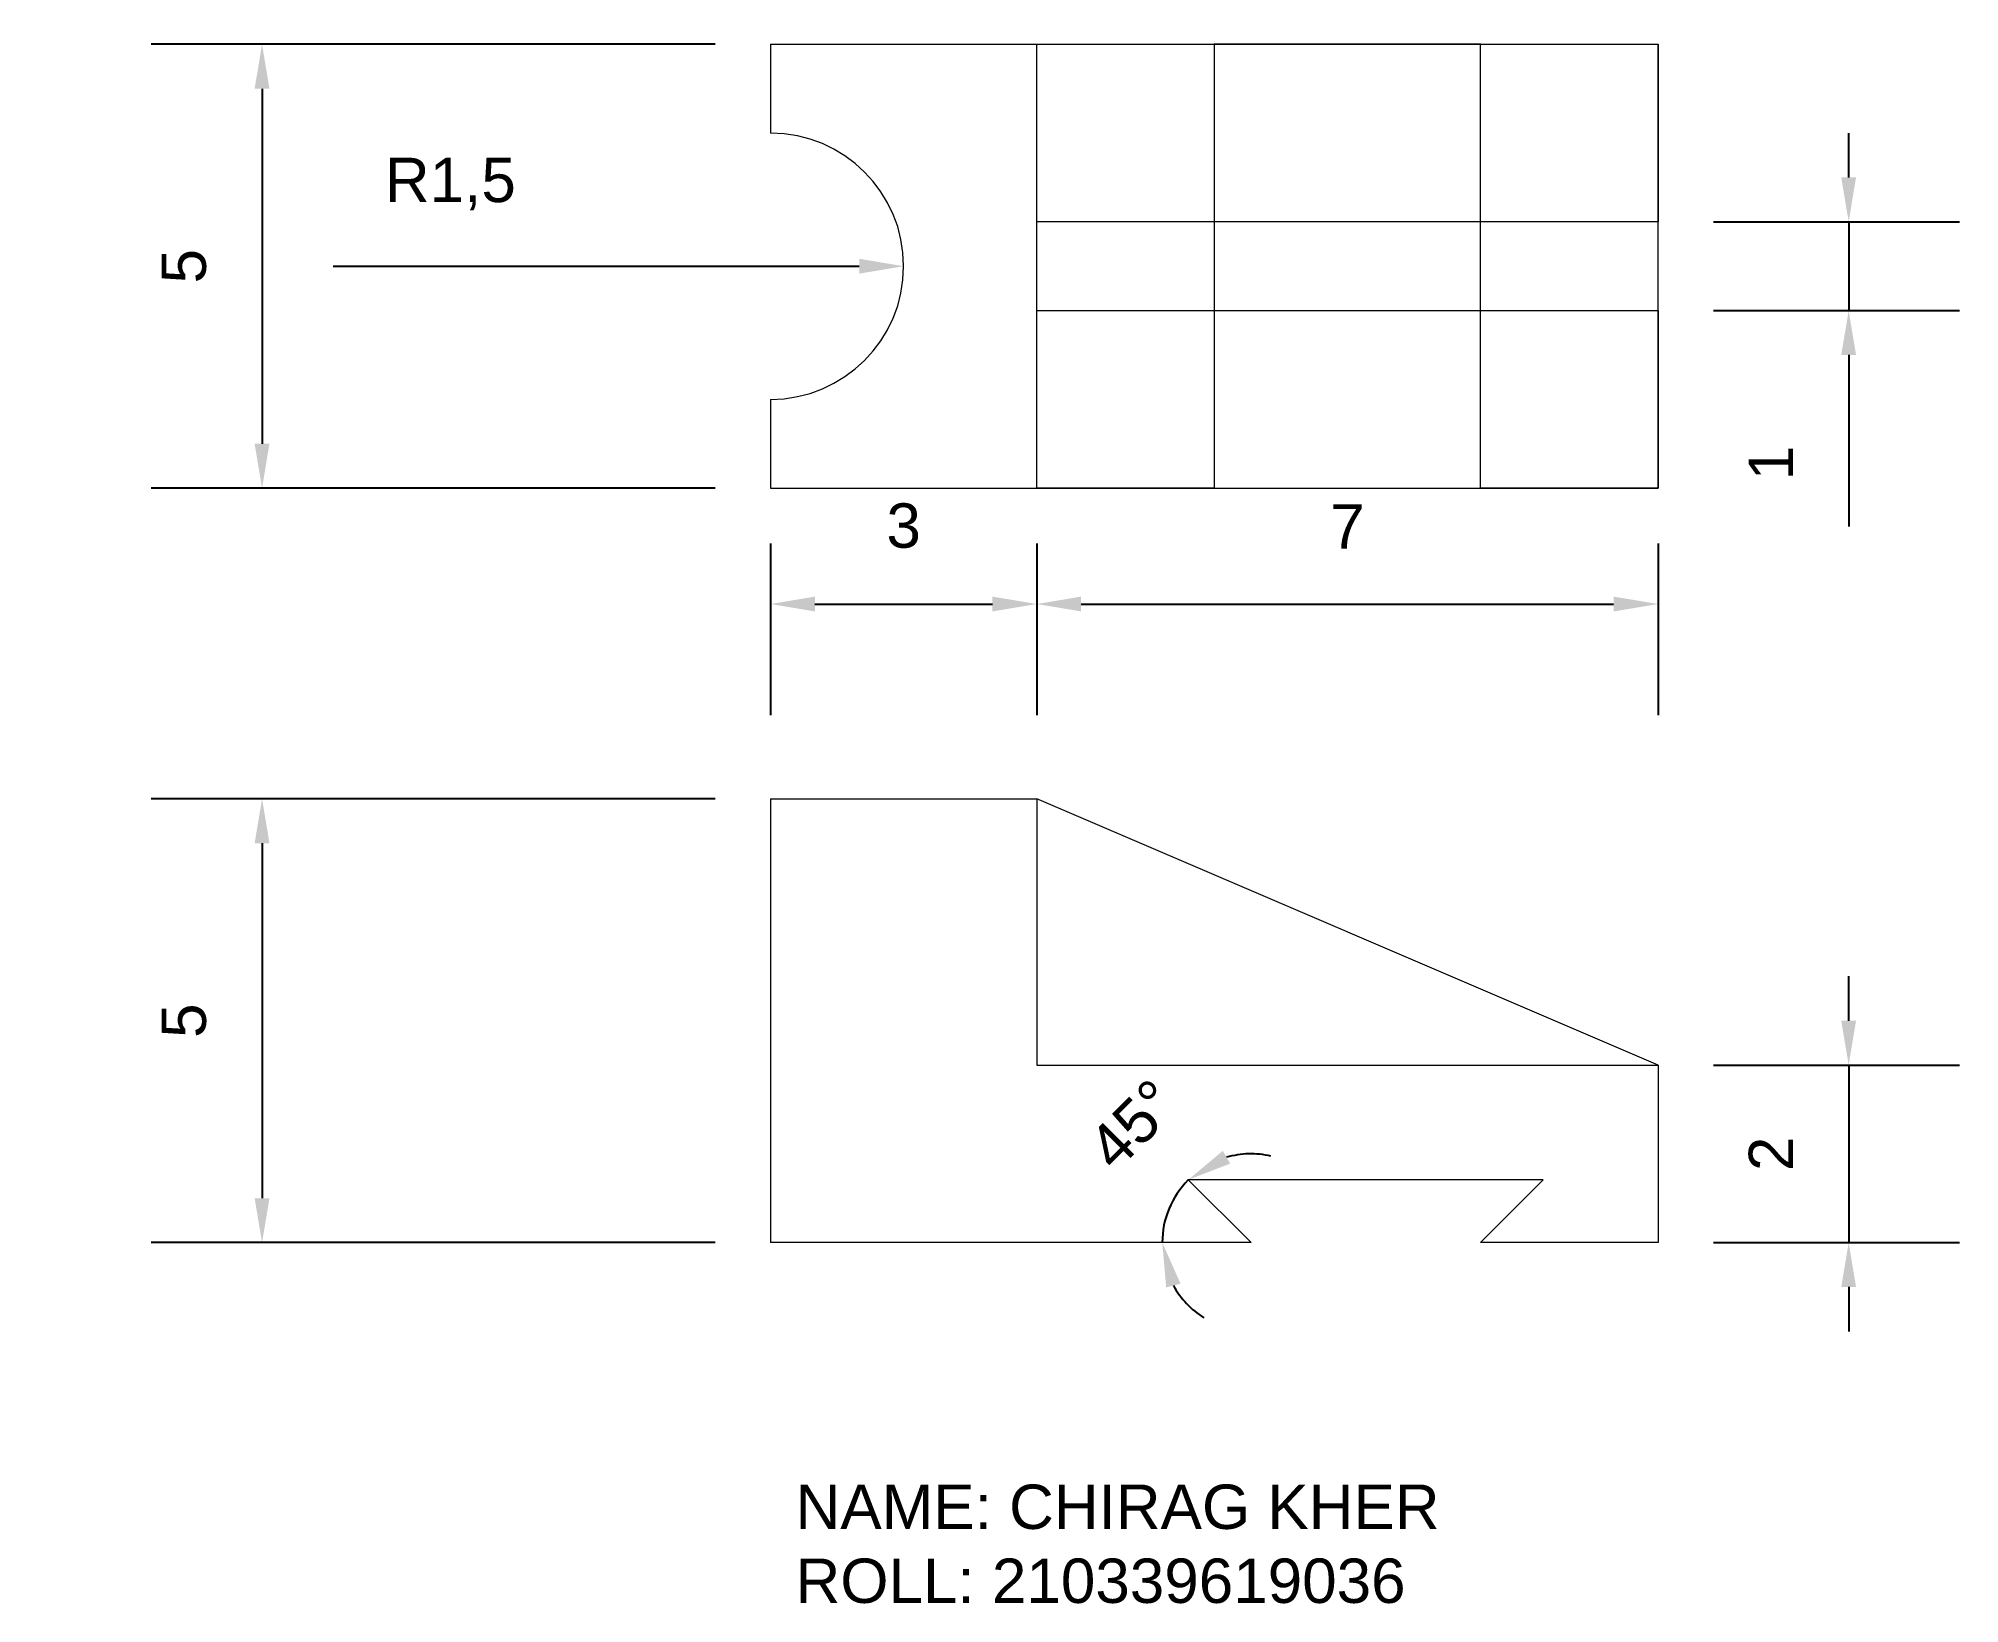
# Model space of a CAD drawing. Header units: millimetres. Extents: x 2774.3 to 2795.9, y 1942.7 to 1960.3.
import ezdxf

# ---------------------------------------------------------------- set-up
doc = ezdxf.new("R2010")
doc.units = ezdxf.units.MM
doc.linetypes.add('ACAD_ISO08W100', pattern=[36, 24, -3, 6, -3])
doc.linetypes.add('CENTER', pattern=[50.8, 31.75, -6.35, 6.35, -6.35])
doc.layers.get('0').update_dxf_attribs({"linetype": 'ACAD_ISO08W100', "lineweight": 5, "plot": 0})
doc.layers.add('cirahauifWUIF]', color=70, linetype='CENTER', lineweight=15)
doc.styles.get("Standard").update_dxf_attribs({"font": 'arial.ttf'})
doc.dimstyles.new('ISO-25', dxfattribs={"dimtxt": 2.5, "dimasz": 0.5, "dimexe": 1.25, "dimexo": 0.625, "dimtad": 1, "dimtxsty": 'Standard', "dimcen": 2.5, "dimadec": 0, "dimazin": 0, "dimtfac": 1, "dimtmove": 0, "dimatfit": 3, "dimfxl": 1, "dimarcsym": 0})

# ---------------------------------------------------------------- blocks, each defined once
blk = doc.blocks.new('*D2')
at = {"color": 0, "linetype": 'ACAD_ISO08W100', "lineweight": -2, "transparency": 16777216}
blk.add_line((2777.594, 1957.729), (2783.522, 1957.729), dxfattribs=at)
at = {"color": 0, "linetype": 'ACAD_ISO08W100', "lineweight": -3, "transparency": 16777216}
blk.add_solid([(2783.522, 1957.813), (2783.522, 1957.646), (2784.022, 1957.729)], dxfattribs=at)
at = {"layer": 'Defpoints', "color": 0, "linetype": 'ACAD_ISO08W100', "lineweight": -3, "transparency": 16777216}
for p in [(2782.522, 1957.729), (2784.022, 1957.729)]:
    blk.add_point(p, dxfattribs=at)
at = {"color": 0, "linetype": 'ACAD_ISO08W100', "lineweight": -3, "transparency": 16777216, "insert": (2778.915, 1958.655), "char_height": 2.5, "attachment_point": 5}
blk.add_mtext('{\\H0.2x;R1,5}', dxfattribs=at)
blk = doc.blocks.new('*D3')
at = {"color": 0, "linetype": 'ACAD_ISO08W100', "lineweight": -2, "transparency": 16777216}
for p, q in [((2781.897, 1960.229), (2775.543, 1960.229)), ((2776.793, 1959.729), (2776.793, 1955.729)), ((2781.897, 1955.229), (2775.543, 1955.229))]:
    blk.add_line(p, q, dxfattribs=at)
at = {"color": 0, "linetype": 'ACAD_ISO08W100', "lineweight": -3, "transparency": 16777216}
for points in [[(2776.709, 1959.729), (2776.876, 1959.729), (2776.793, 1960.229)], [(2776.709, 1955.729), (2776.876, 1955.729), (2776.793, 1955.229)]]:
    blk.add_solid(points, dxfattribs=at)
at = {"layer": 'Defpoints', "color": 0, "linetype": 'ACAD_ISO08W100', "lineweight": -3, "transparency": 16777216}
for p in [(2782.522, 1960.229), (2776.793, 1955.229), (2782.522, 1955.229)]:
    blk.add_point(p, dxfattribs=at)
at = {"color": 0, "linetype": 'ACAD_ISO08W100', "lineweight": -3, "transparency": 16777216, "insert": (2775.914, 1957.729), "char_height": 2.5, "attachment_point": 5, "rotation": 90}
blk.add_mtext('{\\H0.2x;5}', dxfattribs=at)
blk = doc.blocks.new('*D4')
at = {"color": 0, "linetype": 'ACAD_ISO08W100', "lineweight": -2, "transparency": 16777216}
for p, q in [((2782.522, 1954.604), (2782.522, 1952.673)), ((2785.522, 1954.604), (2785.522, 1952.673)), ((2783.022, 1953.923), (2785.022, 1953.923))]:
    blk.add_line(p, q, dxfattribs=at)
at = {"color": 0, "linetype": 'ACAD_ISO08W100', "lineweight": -3, "transparency": 16777216}
for points in [[(2783.022, 1954.007), (2783.022, 1953.84), (2782.522, 1953.923)], [(2785.022, 1954.007), (2785.022, 1953.84), (2785.522, 1953.923)]]:
    blk.add_solid(points, dxfattribs=at)
at = {"layer": 'Defpoints', "color": 0, "linetype": 'ACAD_ISO08W100', "lineweight": -3, "transparency": 16777216}
for p in [(2782.522, 1955.229), (2785.522, 1955.229), (2785.522, 1953.923)]:
    blk.add_point(p, dxfattribs=at)
at = {"color": 0, "linetype": 'ACAD_ISO08W100', "lineweight": -3, "transparency": 16777216, "insert": (2784.022, 1954.804), "char_height": 2.5, "attachment_point": 5}
blk.add_mtext('{\\H0.2x;3}', dxfattribs=at)
blk = doc.blocks.new('*D5')
at = {"color": 0, "linetype": 'ACAD_ISO08W100', "lineweight": -2, "transparency": 16777216}
for p, q in [((2785.522, 1954.604), (2785.522, 1952.673)), ((2792.522, 1954.604), (2792.522, 1952.673)), ((2786.022, 1953.923), (2792.022, 1953.923))]:
    blk.add_line(p, q, dxfattribs=at)
at = {"color": 0, "linetype": 'ACAD_ISO08W100', "lineweight": -3, "transparency": 16777216}
for points in [[(2786.022, 1954.007), (2786.022, 1953.84), (2785.522, 1953.923)], [(2792.022, 1954.007), (2792.022, 1953.84), (2792.522, 1953.923)]]:
    blk.add_solid(points, dxfattribs=at)
at = {"layer": 'Defpoints', "color": 0, "linetype": 'ACAD_ISO08W100', "lineweight": -3, "transparency": 16777216}
for p in [(2785.522, 1955.229), (2792.522, 1955.229), (2792.522, 1953.923)]:
    blk.add_point(p, dxfattribs=at)
at = {"color": 0, "linetype": 'ACAD_ISO08W100', "lineweight": -3, "transparency": 16777216, "insert": (2789.022, 1954.798), "char_height": 2.5, "attachment_point": 5}
blk.add_mtext('{\\H0.2x;7}', dxfattribs=at)
blk = doc.blocks.new('*D6')
at = {"color": 0, "linetype": 'ACAD_ISO08W100', "lineweight": -2, "transparency": 16777216}
for p, q in [((2794.67, 1958.729), (2794.67, 1959.229)), ((2793.147, 1958.229), (2795.92, 1958.229)), ((2794.67, 1958.229), (2794.67, 1957.229)), ((2793.147, 1957.229), (2795.92, 1957.229)), ((2794.67, 1956.729), (2794.67, 1954.795))]:
    blk.add_line(p, q, dxfattribs=at)
at = {"color": 0, "linetype": 'ACAD_ISO08W100', "lineweight": -3, "transparency": 16777216}
for points in [[(2794.586, 1958.729), (2794.753, 1958.729), (2794.67, 1958.229)], [(2794.586, 1956.729), (2794.753, 1956.729), (2794.67, 1957.229)]]:
    blk.add_solid(points, dxfattribs=at)
at = {"layer": 'Defpoints', "color": 0, "linetype": 'ACAD_ISO08W100', "lineweight": -3, "transparency": 16777216}
for p in [(2792.522, 1958.229), (2792.522, 1957.229), (2794.67, 1957.229)]:
    blk.add_point(p, dxfattribs=at)
at = {"color": 0, "linetype": 'ACAD_ISO08W100', "lineweight": -3, "transparency": 16777216, "insert": (2793.794, 1955.512), "char_height": 2.5, "attachment_point": 5, "rotation": 90}
blk.add_mtext('{\\H0.2x;1}', dxfattribs=at)
blk = doc.blocks.new('*D7')
at = {"color": 0, "linetype": 'ACAD_ISO08W100', "lineweight": -2, "transparency": 16777216}
for p, q in [((2781.897, 1951.729), (2775.543, 1951.729)), ((2776.793, 1951.229), (2776.793, 1947.229)), ((2781.897, 1946.729), (2775.543, 1946.729))]:
    blk.add_line(p, q, dxfattribs=at)
at = {"color": 0, "linetype": 'ACAD_ISO08W100', "lineweight": -3, "transparency": 16777216}
for points in [[(2776.709, 1951.229), (2776.876, 1951.229), (2776.793, 1951.729)], [(2776.709, 1947.229), (2776.876, 1947.229), (2776.793, 1946.729)]]:
    blk.add_solid(points, dxfattribs=at)
at = {"layer": 'Defpoints', "color": 0, "linetype": 'ACAD_ISO08W100', "lineweight": -3, "transparency": 16777216}
for p in [(2782.522, 1951.729), (2776.793, 1946.729), (2782.522, 1946.729)]:
    blk.add_point(p, dxfattribs=at)
at = {"color": 0, "linetype": 'ACAD_ISO08W100', "lineweight": -3, "transparency": 16777216, "insert": (2775.914, 1949.229), "char_height": 2.5, "attachment_point": 5, "rotation": 90}
blk.add_mtext('{\\H0.2x;5}', dxfattribs=at)
blk = doc.blocks.new('*D8')
at = {"color": 0, "linetype": 'ACAD_ISO08W100', "lineweight": -2, "transparency": 16777216}
for p, q in [((2794.67, 1949.229), (2794.67, 1949.729)), ((2793.147, 1948.729), (2795.92, 1948.729)), ((2794.67, 1948.729), (2794.67, 1946.729)), ((2793.147, 1946.729), (2795.92, 1946.729)), ((2794.67, 1946.229), (2794.67, 1945.729))]:
    blk.add_line(p, q, dxfattribs=at)
at = {"color": 0, "linetype": 'ACAD_ISO08W100', "lineweight": -3, "transparency": 16777216}
for points in [[(2794.586, 1949.229), (2794.753, 1949.229), (2794.67, 1948.729)], [(2794.586, 1946.229), (2794.753, 1946.229), (2794.67, 1946.729)]]:
    blk.add_solid(points, dxfattribs=at)
at = {"layer": 'Defpoints', "color": 0, "linetype": 'ACAD_ISO08W100', "lineweight": -3, "transparency": 16777216}
for p in [(2792.522, 1948.729), (2792.522, 1946.729), (2794.67, 1946.729)]:
    blk.add_point(p, dxfattribs=at)
at = {"color": 0, "linetype": 'ACAD_ISO08W100', "lineweight": -3, "transparency": 16777216, "insert": (2793.794, 1947.729), "char_height": 2.5, "attachment_point": 5, "rotation": 90}
blk.add_mtext('{\\H0.2x;2}', dxfattribs=at)
blk = doc.blocks.new('*D9')
at = {"color": 0, "linetype": 'ACAD_ISO08W100', "lineweight": -2, "transparency": 16777216}
for start, end in [(77.09, 106.045), (135, 180), (208.955, 237.91)]:
    blk.add_arc((2787.936, 1946.729), 1, start, end, dxfattribs=at)
at = {"color": 0, "linetype": 'ACAD_ISO08W100', "lineweight": -3, "transparency": 16777216}
for points in [[(2787.702, 1947.619), (2787.617, 1947.762), (2787.229, 1947.437)], [(2786.98, 1946.224), (2787.142, 1946.266), (2786.936, 1946.729)]]:
    blk.add_solid(points, dxfattribs=at)
at = {"layer": 'Defpoints', "color": 0, "linetype": 'ACAD_ISO08W100', "lineweight": -3, "transparency": 16777216}
for p in [(2787.229, 1947.437), (2786.97, 1946.988), (2782.522, 1946.729), (2787.936, 1946.729), (2787.936, 1946.729)]:
    blk.add_point(p, dxfattribs=at)
at = {"color": 0, "linetype": 'ACAD_ISO08W100', "lineweight": -3, "transparency": 16777216, "insert": (2786.607, 1948.058), "char_height": 2.5, "attachment_point": 5, "rotation": 45}
blk.add_mtext('{\\H0.2x;45°}', dxfattribs=at)

msp = doc.modelspace()

# ---------------------------------------------------------------- linework, layer by layer
for p, q in [((2782.522, 1960.229), (2792.522, 1960.229)), ((2782.522, 1960.229), (2782.522, 1959.229)), ((2785.522, 1955.229), (2785.522, 1960.229)), ((2790.522, 1960.229), (2787.522, 1960.229)), ((2787.522, 1960.229), (2787.522, 1955.229)), ((2790.522, 1955.229), (2790.522, 1960.229)), ((2792.522, 1955.229), (2792.522, 1960.229)), ((2792.522, 1960.229), (2792.522, 1958.229)), ((2792.522, 1958.229), (2785.522, 1958.229)), ((2785.522, 1957.229), (2792.522, 1957.229)), ((2792.522, 1957.229), (2792.522, 1955.229)), ((2782.522, 1956.229), (2782.522, 1955.229)), ((2782.522, 1955.229), (2792.522, 1955.229)), ((2787.522, 1955.229), (2785.522, 1955.229)), ((2792.522, 1955.229), (2790.522, 1955.229))]:
    msp.add_line(p, q)
msp.add_arc((2782.522, 1957.729), 1.5, 270, 90)
at = {"layer": 'cirahauifWUIF]', "color": 0}
for p, q in [((2782.522, 1951.729), (2785.522, 1951.729)), ((2782.522, 1951.729), (2782.522, 1946.729)), ((2785.522, 1951.729), (2785.522, 1948.729)), ((2792.522, 1948.729), (2785.522, 1951.729)), ((2785.522, 1948.729), (2792.522, 1948.729)), ((2792.522, 1948.729), (2792.522, 1946.729)), ((2791.229, 1947.437), (2787.229, 1947.437)), ((2787.229, 1947.437), (2787.936, 1946.729)), ((2790.522, 1946.729), (2791.229, 1947.437)), ((2787.936, 1946.729), (2782.522, 1946.729)), ((2792.522, 1946.729), (2790.522, 1946.729))]:
    msp.add_line(p, q, dxfattribs=at)

# ---------------------------------------------------------------- texts
at = {"linetype": 'ACAD_ISO08W100', "lineweight": -3, "insert": (2782.804, 1944.003), "char_height": 0.5, "attachment_point": 1}
msp.add_mtext_dynamic_manual_height_columns('NAME: CHIRAG KHER\\PROLL: 210339619036', width=7.82801, gutter_width=12.5, heights=[1.959], dxfattribs=at)

# ---------------------------------------------------------------- dimensions: what is measured, and where the dimension line sits
at = {"linetype": 'ACAD_ISO08W100', "lineweight": -3}
for base, p1, p2, picture, middle in [((2776.793, 1955.229), (2782.522, 1960.229), (2782.522, 1955.229), '*D3', (2775.914, 1957.729)), ((2794.67, 1957.229), (2792.522, 1958.229), (2792.522, 1957.229), '*D6', (2793.794, 1955.512)), ((2776.793, 1946.729), (2782.522, 1951.729), (2782.522, 1946.729), '*D7', (2775.914, 1949.229)), ((2794.67, 1946.729), (2792.522, 1948.729), (2792.522, 1946.729), '*D8', (2793.794, 1947.729))]:
    dim = msp.add_linear_dim(base=base, p1=p1, p2=p2, angle=90, text='{\\H0.2x;<>}', dimstyle='ISO-25', dxfattribs=at)
    dim.commit()
    dim.dimension.update_dxf_attribs({"geometry": picture, "text_midpoint": middle})
dim = msp.add_radius_dim(center=(2782.522, 1957.729), mpoint=(2784.022, 1957.729), text='{\\H0.2x;<>}', dimstyle='ISO-25', dxfattribs=at)
dim.commit()
dim.dimension.update_dxf_attribs({"geometry": '*D2', "text_midpoint": (2778.915, 1957.729), "dimtype": 164})
for base, p1, p2, picture, middle in [((2785.522, 1953.923), (2782.522, 1955.229), (2785.522, 1955.229), '*D4', (2784.022, 1954.804)), ((2792.522, 1953.923), (2785.522, 1955.229), (2792.522, 1955.229), '*D5', (2789.022, 1954.798))]:
    dim = msp.add_linear_dim(base=base, p1=p1, p2=p2, text='{\\H0.2x;<>}', dimstyle='ISO-25', dxfattribs=at)
    dim.commit()
    dim.dimension.update_dxf_attribs({"geometry": picture, "text_midpoint": middle})
dim = msp.add_angular_dim_2l(base=(2786.97, 1946.988), line1=((2787.936, 1946.729), (2782.522, 1946.729)), line2=((2787.229, 1947.437), (2787.936, 1946.729)), text='{\\H0.2x;<>}', dimstyle='ISO-25', dxfattribs=at)
dim.commit()
dim.dimension.update_dxf_attribs({"geometry": '*D9', "text_midpoint": (2787.229, 1947.437), "dimtype": 162})

doc.saveas('drawing.dxf')
